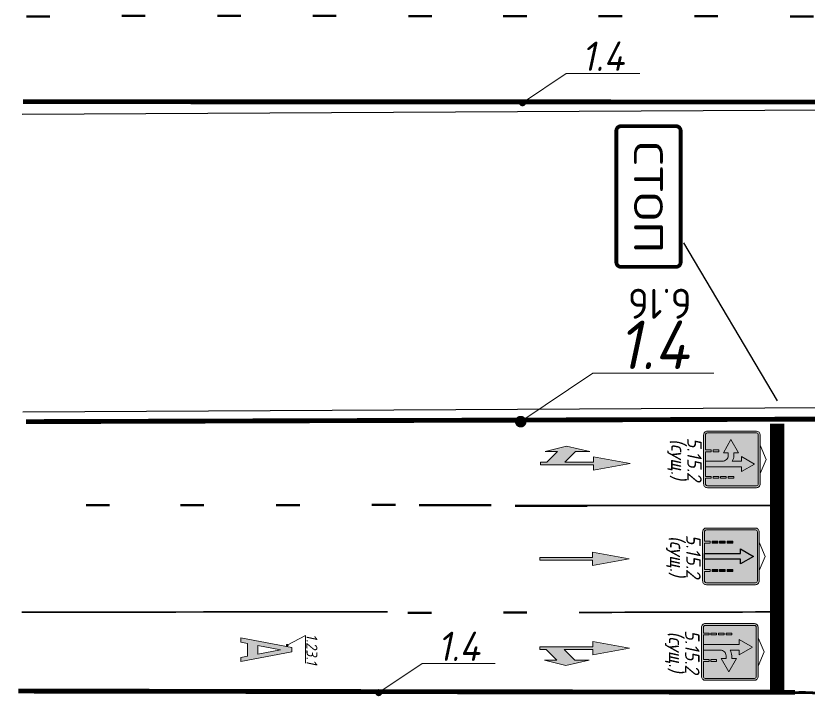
# Model space of a CAD drawing. Header units: millimetres. Extents: x 333 to 4944, y 2074 to 4864.
# Drawn here: x 1281 to 1945, y 2858 to 3430 of the extents above; entities that cross this region are included whole.
import ezdxf
from ezdxf.enums import TextEntityAlignment as Align

# ---------------------------------------------------------------- set-up
doc = ezdxf.new("R2010")
doc.units = ezdxf.units.MM
doc.layers.get('0').update_dxf_attribs({"color": 152})
doc.layers.add('знаки', color=7, linetype='Continuous')
doc.layers.add('знаки_сущ', color=251, linetype='Continuous', lineweight=15)
doc.layers.add('разметка', color=251, linetype='Continuous', lineweight=15)
doc.styles.add('ROMAND', font='ROMAND.SHX', dxfattribs={"height": 2})
doc.styles.add('SASH', font='simplex8.shx', dxfattribs={"width": 0.9, "oblique": 12})

# ---------------------------------------------------------------- blocks, each defined once
blk = doc.blocks.new('*U5')
at = {"color": 0, "linetype": 'ByBlock', "const_width": 0.12}
blk.add_lwpolyline([(0.03658682090092859, 0.04755422732379714, 1), (-0.03658682090092859, -0.04755422732379714, 1)], format="xyb", close=True, dxfattribs=at)
at = {"layer": 'разметка', "color": 0}
blk.add_lwpolyline([(0, 6.938893903907228e-18), (1.486968744642808, 0.9993909465874815), (3.983886840112254, 0.9993909465874815)], dxfattribs=at)
at = {"layer": 'разметка', "color": 0, "style": 'SASH', "oblique": 12, "width": 0.9}
blk.add_attdef('RAZMETKA', text='', height=1, dxfattribs=at).set_placement((2.735427792377531, 0.7843909465874812), align=Align.BOTTOM_CENTER)
blk = doc.blocks.new('*U12')
at = {"color": 0, "linetype": 'ByBlock', "const_width": 0.12}
blk.add_lwpolyline([(0.03658682090092859, 0.04755422732379714, 1), (-0.03658682090092859, -0.04755422732379714, 1)], format="xyb", close=True, dxfattribs=at)
at = {"layer": 'разметка', "color": 0}
blk.add_lwpolyline([(0, 6.938893903907228e-18), (-0.8683192585554023, 1.655680982734281), (1.628598836914043, 1.655680982734281)], dxfattribs=at)
at = {"layer": 'разметка', "color": 0, "style": 'SASH', "oblique": 12, "width": 0.9}
blk.add_attdef('RAZMETKA', text='', height=1, dxfattribs=at).set_placement((0.3801397891793206, 1.440680982734281), align=Align.BOTTOM_CENTER)
blk = doc.blocks.new('1-23-1')
at = {"layer": 'разметка'}
h = blk.add_hatch(color=0, dxfattribs=at)
h.paths.add_polyline_path([(-0.4499999999999886, 0), (-0.6999999999999886, 0), (-0.125, 3), (0.125, 3), (0.6999999999999886, 0), (0.4499999999999886, 0), (0.3733333333333348, 0.3999999999999773), (-0.3733333333333348, 0.3999999999999773)])
h.paths.add_polyline_path([(0.2583333333333258, 1), (0, 2.347826086956502), (-0.2583333333333258, 1)], flags=16)
at = {"layer": 'разметка', "color": 0, "lineweight": 0, "flags": 128}
for points in [[(-0.4499999999999886, 0), (-0.6999999999999886, 0), (-0.125, 3), (0.125, 3), (0.6999999999999886, 0), (0.4499999999999886, 0), (0.3733333333333348, 0.3999999999999773), (-0.3733333333333348, 0.3999999999999773)], [(0.2583333333333258, 1), (0, 2.347826086956502), (-0.2583333333333258, 1)]]:
    blk.add_lwpolyline(points, close=True, dxfattribs=at)
blk = doc.blocks.new('str1')
at = {"layer": 'знаки', "true_color": 0xffffff}
blk.add_hatch(color=7, dxfattribs=at).paths.add_polyline_path([(-0.1800000000000637, 0), (-0.1800000000000637, 2.279999999999973), (-0.4800000000000182, 2.279999999999973), (0, 3.120000000000005), (0.4800000000000182, 2.279999999999973), (0.1800000000000637, 2.279999999999973), (0.1800000000000637, 0)])
at = {"layer": 'знаки', "color": 7, "true_color": 0xffffff}
blk.add_lwpolyline([(-0.1800000000000637, 0), (-0.1800000000000637, 2.279999999999973), (-0.4800000000000182, 2.279999999999973), (0, 3.120000000000005), (0.4800000000000182, 2.279999999999973), (0.1800000000000637, 2.279999999999973), (0.1800000000000637, 0)], close=True, dxfattribs=at)
blk = doc.blocks.new('5152-1')
at = {"layer": 'знаки_сущ', "true_color": 0xffffff}
h = blk.add_hatch(color=7, dxfattribs=at)
edge = h.paths.add_edge_path()
edge.add_arc((-1.365000000000023, -0.543000000000049), 0.2100000000000222, 89.99999999999608, 179.9999999999961, ccw=False)
edge.add_line((-1.365000000000009, -0.3330000000000268), (1.365000000000009, -0.3330000000000268))
edge.add_arc((1.364999999999918, -0.5429999999999273), 0.2099999999999005, -2.927436071331613e-11, 89.9999999999751, ccw=False)
edge.add_line((1.574999999999818, -0.5430000000000348), (1.574999999999818, -3.273000000000025))
edge.add_arc((1.364999999999918, -3.273000000000132), 0.2099999999999005, -89.9999999999751, 2.927436071331613e-11, ccw=False)
edge.add_line((1.365000000000009, -3.483000000000033), (-1.365000000000009, -3.483000000000033))
edge.add_arc((-1.365000000000031, -3.273000000000018), 0.2100000000000142, 180.0000000000017, 270.000000000006, ccw=False)
edge.add_line((-1.575000000000045, -3.273000000000025), (-1.575000000000045, -0.5430000000000348))
edge = h.paths.add_edge_path(flags=16)
edge.add_line((-0.7350000000001273, -3.378000000000043), (-0.7350000000001273, -3.063000000000017))
edge.add_line((-0.7350000000001273, -3.063000000000017), (-0.8400000000000318, -3.063000000000017))
edge.add_line((-0.8400000000000318, -3.063000000000017), (-0.8400000000000318, -3.378000000000043))
edge.add_line((-0.8400000000000318, -3.378000000000043), (-1.365000000000009, -3.378000000000043))
edge.add_arc((-1.365000000000062, -3.272999999999964), 0.105000000000079, 180.0000000000332, 270.0000000000288, ccw=False)
edge.add_line((-1.470000000000141, -3.273000000000025), (-1.470000000000141, -0.5430000000000348))
edge.add_arc((-1.365000000000066, -0.5430000000000916), 0.105000000000075, 89.99999999996902, 179.999999999969, ccw=False)
edge.add_line((-1.365000000000009, -0.4380000000000166), (1.365000000000009, -0.4380000000000166))
edge.add_arc((1.364999999999948, -0.5429999999999819), 0.1049999999999653, -2.887645678129047e-11, 89.9999999999668, ccw=False)
edge.add_line((1.469999999999914, -0.5430000000000348), (1.469999999999914, -3.273000000000025))
edge.add_arc((1.364999999999948, -3.273000000000077), 0.1049999999999653, -89.99999999996692, 2.887645678129047e-11, ccw=False)
edge.add_line((1.365000000000009, -3.378000000000043), (0.8400000000000318, -3.378000000000043))
edge.add_line((0.8400000000000318, -3.378000000000043), (0.8400000000000318, -3.063000000000017))
edge.add_line((0.8400000000000318, -3.063000000000017), (0.7350000000000136, -3.063000000000017))
edge.add_line((0.7350000000000136, -3.063000000000017), (0.7350000000000136, -3.378000000000043))
edge.add_line((0.7350000000000136, -3.378000000000043), (-0.7350000000001273, -3.378000000000043))
at = {"layer": 'знаки_сущ'}
h = blk.add_hatch(color=256, dxfattribs=at)
edge = h.paths.add_edge_path()
edge.add_line((-0.7350000000001273, -3.378000000000043), (-0.7350000000001273, -3.063000000000017))
edge.add_line((-0.7350000000001273, -3.063000000000017), (-0.8400000000000318, -3.063000000000017))
edge.add_line((-0.8400000000000318, -3.063000000000017), (-0.8400000000000318, -3.378000000000043))
edge.add_line((-0.8400000000000318, -3.378000000000043), (-1.365000000000009, -3.378000000000043))
edge.add_arc((-1.365000000000062, -3.272999999999964), 0.105000000000079, 180.0000000000332, 270.0000000000288, ccw=False)
edge.add_line((-1.470000000000141, -3.273000000000025), (-1.470000000000141, -0.5430000000000348))
edge.add_arc((-1.365000000000066, -0.5430000000000916), 0.105000000000075, 89.99999999996902, 179.999999999969, ccw=False)
edge.add_line((-1.365000000000009, -0.4380000000000166), (1.365000000000009, -0.4380000000000166))
edge.add_arc((1.364999999999948, -0.5429999999999819), 0.1049999999999653, -2.887645678129047e-11, 89.9999999999668, ccw=False)
edge.add_line((1.469999999999914, -0.5430000000000348), (1.469999999999914, -3.273000000000025))
edge.add_arc((1.364999999999948, -3.273000000000077), 0.1049999999999653, -89.99999999996692, 2.887645678129047e-11, ccw=False)
edge.add_line((1.365000000000009, -3.378000000000043), (0.8400000000000318, -3.378000000000043))
edge.add_line((0.8400000000000318, -3.378000000000043), (0.8400000000000318, -3.063000000000017))
edge.add_line((0.8400000000000318, -3.063000000000017), (0.7350000000000136, -3.063000000000017))
edge.add_line((0.7350000000000136, -3.063000000000017), (0.7350000000000136, -3.378000000000043))
edge.add_line((0.7350000000000136, -3.378000000000043), (-0.7350000000001273, -3.378000000000043))
h.paths.add_polyline_path([(-0.1575000000000556, -3.378000000000043), (-0.1575000000000556, -1.383000000000066), (-0.4200000000000156, -1.383000000000066), (0, -0.6480000000000383), (0.4200000000000156, -1.383000000000066), (0.1575000000000556, -1.383000000000066), (0.1575000000000556, -3.378000000000043)], flags=17)
h.paths.add_polyline_path([(-0.8400000000000318, -1.803000000000083), (-0.7350000000001273, -1.803000000000083), (-0.7350000000001273, -2.11800000000008), (-0.8400000000000318, -2.11800000000008)], flags=16)
h.paths.add_polyline_path([(-0.8400000000000318, -2.222999999999985), (-0.7350000000001273, -2.222999999999985), (-0.7350000000001273, -2.538000000000011), (-0.8400000000000318, -2.538000000000011)], flags=16)
h.paths.add_polyline_path([(-0.8400000000000318, -2.643000000000001), (-0.7350000000001273, -2.643000000000001), (-0.7350000000001273, -2.958000000000027), (-0.8400000000000318, -2.958000000000027)], flags=16)
h.paths.add_polyline_path([(0.8400000000000318, -1.803000000000083), (0.7350000000000136, -1.803000000000083), (0.7350000000000136, -2.11800000000008), (0.8400000000000318, -2.11800000000008)], flags=16)
h.paths.add_polyline_path([(0.8400000000000318, -2.222999999999985), (0.7350000000000136, -2.222999999999985), (0.7350000000000136, -2.538000000000011), (0.8400000000000318, -2.538000000000011)], flags=16)
h.paths.add_polyline_path([(0.8400000000000318, -2.643000000000001), (0.7350000000000136, -2.643000000000001), (0.7350000000000136, -2.958000000000027), (0.8400000000000318, -2.958000000000027)], flags=16)
at = {"layer": 'знаки_сущ', "true_color": 0xffffff}
for points in [[(-0.8400000000000318, -1.803000000000083), (-0.7350000000001273, -1.803000000000083), (-0.7350000000001273, -2.11800000000008), (-0.8400000000000318, -2.11800000000008)], [(0.8400000000000318, -1.803000000000083), (0.7350000000000136, -1.803000000000083), (0.7350000000000136, -2.11800000000008), (0.8400000000000318, -2.11800000000008)], [(-0.8400000000000318, -2.222999999999985), (-0.7350000000001273, -2.222999999999985), (-0.7350000000001273, -2.538000000000011), (-0.8400000000000318, -2.538000000000011)], [(0.8400000000000318, -2.222999999999985), (0.7350000000000136, -2.222999999999985), (0.7350000000000136, -2.538000000000011), (0.8400000000000318, -2.538000000000011)], [(-0.8400000000000318, -2.643000000000001), (-0.7350000000001273, -2.643000000000001), (-0.7350000000001273, -2.958000000000027), (-0.8400000000000318, -2.958000000000027)], [(0.8400000000000318, -2.643000000000001), (0.7350000000000136, -2.643000000000001), (0.7350000000000136, -2.958000000000027), (0.8400000000000318, -2.958000000000027)]]:
    blk.add_hatch(color=7, dxfattribs=at).paths.add_polyline_path(points)
at = {"layer": 'знаки_сущ', "lineweight": 13}
blk.add_lwpolyline([(-0.7875000000000227, -0.3330000000000268), (0, 0), (0.7875000000000227, -0.3330000000000268)], dxfattribs=at)
at = {"layer": 'знаки_сущ'}
blk.add_lwpolyline([(-1.575000000000045, -0.5430000000000348, -0.4142135623730951), (-1.365000000000009, -0.3330000000000268), (1.365000000000009, -0.3330000000000268, -0.4142135623731172), (1.574999999999818, -0.5430000000000348), (1.574999999999818, -3.273000000000025, -0.4142135623731172), (1.365000000000009, -3.483000000000033), (-1.365000000000009, -3.483000000000033, -0.4142135623731172), (-1.575000000000045, -3.273000000000025), (-1.575000000000045, -0.5430000000000348)], format="xyb", dxfattribs=at)
at = {"layer": 'знаки_сущ', "color": 7, "true_color": 0xffffff}
blk.add_lwpolyline([(-0.7350000000001273, -3.378000000000043), (-0.7350000000001273, -3.063000000000017), (-0.8400000000000318, -3.063000000000017), (-0.8400000000000318, -3.378000000000043), (-1.365000000000009, -3.378000000000043, -0.4142135623730728), (-1.470000000000141, -3.273000000000025), (-1.470000000000141, -0.5430000000000348, -0.4142135623730951), (-1.365000000000009, -0.4380000000000166), (1.365000000000009, -0.4380000000000166, -0.4142135623730728), (1.469999999999914, -0.5430000000000348), (1.469999999999914, -3.273000000000025, -0.4142135623730728), (1.365000000000009, -3.378000000000043), (0.8400000000000318, -3.378000000000043), (0.8400000000000318, -3.063000000000017), (0.7350000000000136, -3.063000000000017), (0.7350000000000136, -3.378000000000043)], format="xyb", close=True, dxfattribs=at)
for points in [[(-0.8400000000000318, -1.803000000000083), (-0.7350000000001273, -1.803000000000083), (-0.7350000000001273, -2.11800000000008), (-0.8400000000000318, -2.11800000000008)], [(0.8400000000000318, -1.803000000000083), (0.7350000000000136, -1.803000000000083), (0.7350000000000136, -2.11800000000008), (0.8400000000000318, -2.11800000000008)], [(-0.8400000000000318, -2.222999999999985), (-0.7350000000001273, -2.222999999999985), (-0.7350000000001273, -2.538000000000011), (-0.8400000000000318, -2.538000000000011)], [(0.8400000000000318, -2.222999999999985), (0.7350000000000136, -2.222999999999985), (0.7350000000000136, -2.538000000000011), (0.8400000000000318, -2.538000000000011)], [(-0.8400000000000318, -2.643000000000001), (-0.7350000000001273, -2.643000000000001), (-0.7350000000001273, -2.958000000000027), (-0.8400000000000318, -2.958000000000027)], [(0.8400000000000318, -2.643000000000001), (0.7350000000000136, -2.643000000000001), (0.7350000000000136, -2.958000000000027), (0.8400000000000318, -2.958000000000027)]]:
    blk.add_lwpolyline(points, close=True, dxfattribs=at)
at = {"layer": 'знаки_сущ', "xscale": 0.8749999999999993, "yscale": 0.8749999999999993, "zscale": 0.8749999999999993}
blk.add_blockref('str1', (0, -3.378000000000043), dxfattribs=at)
at = {"layer": 'знаки_сущ', "color": 0, "lineweight": 30, "style": 'SASH', "oblique": 12, "width": 0.9}
for s, p in [('5.15.2', (0, -3.591000000000037)), ('(сущ.)', (-1.775737858763662e-16, -4.491000000000037))]:
    blk.add_text(s, height=0.8, dxfattribs=at).set_placement(p, align=Align.TOP_CENTER)
blk = doc.blocks.new('5152-2')
at = {"layer": 'знаки_сущ', "true_color": 0xffffff}
h = blk.add_hatch(color=7, dxfattribs=at)
edge = h.paths.add_edge_path()
edge.add_arc((-1.365000000000038, -0.5430000000000348), 0.210000000000008, 89.99999999999233, 179.9999999999922, ccw=False)
edge.add_line((-1.365000000000009, -0.3330000000000268), (1.364999999999895, -0.3330000000000268))
edge.add_arc((1.364999999999932, -0.5430000000000268), 0.21, 5.6274984672199935e-12, 90.00000000000989, ccw=False)
edge.add_line((1.574999999999932, -0.5430000000000064), (1.574999999999932, -3.273000000000025))
edge.add_arc((1.364999999999932, -3.273000000000004), 0.21, 269.9999999999901, 359.99999999999443, ccw=False)
edge.add_line((1.364999999999895, -3.483000000000004), (-1.365000000000009, -3.483000000000004))
edge.add_arc((-1.365000000000046, -3.273000000000004), 0.21, 180.0000000000056, 270.00000000000995, ccw=False)
edge.add_line((-1.575000000000045, -3.273000000000025), (-1.575000000000045, -0.5430000000000064))
edge = h.paths.add_edge_path(flags=16)
edge.add_line((0.4200000000000728, -3.378000000000043), (-0.9449999999999363, -3.378000000000043))
edge.add_line((-0.9449999999999363, -3.378000000000043), (-0.9449999999999363, -3.062999999999988))
edge.add_line((-0.9449999999999363, -3.062999999999988), (-1.050000000000068, -3.062999999999988))
edge.add_line((-1.050000000000068, -3.062999999999988), (-1.050000000000068, -3.378000000000043))
edge.add_line((-1.050000000000068, -3.378000000000043), (-1.365000000000009, -3.378000000000043))
edge.add_arc((-1.365000000000062, -3.272999999999964), 0.105000000000079, 180.0000000000332, 270.0000000000288, ccw=False)
edge.add_line((-1.470000000000141, -3.273000000000025), (-1.470000000000141, -0.5430000000000064))
edge.add_arc((-1.365000000000066, -0.5430000000000632), 0.105000000000075, 89.99999999996902, 179.999999999969, ccw=False)
edge.add_line((-1.365000000000009, -0.4379999999999882), (1.364999999999895, -0.4379999999999882))
edge.add_arc((1.364999999999948, -0.5430000000000672), 0.105000000000079, 3.319655661471188e-11, 90.00000000002888, ccw=False)
edge.add_line((1.470000000000027, -0.5430000000000064), (1.470000000000027, -3.273000000000025))
edge.add_arc((1.364999999999948, -3.272999999999964), 0.105000000000079, 269.9999999999711, 359.9999999999668, ccw=False)
edge.add_line((1.364999999999895, -3.378000000000043), (0.5249999999999773, -3.378000000000043))
edge.add_line((0.5249999999999773, -3.378000000000043), (0.5249999999999773, -3.062999999999988))
edge.add_line((0.5249999999999773, -3.062999999999988), (0.4200000000000728, -3.062999999999988))
edge.add_line((0.4200000000000728, -3.062999999999988), (0.4200000000000728, -3.378000000000043))
h.paths.add_polyline_path([(0.5249999999999773, -2.642999999999972), (0.4200000000000728, -2.642999999999972), (0.4200000000000728, -2.958000000000027), (0.5249999999999773, -2.958000000000027)], flags=0)
h.paths.add_polyline_path([(-1.050000000000068, -1.803000000000054), (-0.9449999999999363, -1.803000000000054), (-0.9449999999999363, -2.118000000000052), (-1.050000000000068, -2.118000000000052)], flags=0)
h.paths.add_polyline_path([(-1.050000000000068, -2.222999999999956), (-0.9449999999999363, -2.222999999999956), (-0.9449999999999363, -2.538000000000011), (-1.050000000000068, -2.538000000000011)], flags=0)
h.paths.add_polyline_path([(-1.050000000000068, -2.642999999999972), (-0.9449999999999363, -2.642999999999972), (-0.9449999999999363, -2.958000000000027), (-1.050000000000068, -2.958000000000027)], flags=0)
edge = h.paths.add_edge_path(flags=0)
edge.add_line((0.2100000000000364, -1.803000000000054), (0.36749999999995, -1.803000000000054))
edge.add_line((0.36749999999995, -1.803000000000054), (0.36749999999995, -1.540500000000122))
edge.add_line((0.36749999999995, -1.540500000000122), (1.102499999999964, -1.960500000000025))
edge.add_line((1.102499999999964, -1.960500000000025), (0.36749999999995, -2.38050000000004))
edge.add_line((0.36749999999995, -2.38050000000004), (0.36749999999995, -2.118000000000052))
edge.add_line((0.36749999999995, -2.118000000000052), (0.2100000000000364, -2.118000000000052))
edge.add_arc((0.2100000000000244, -2.433000000000094), 0.3150000000000426, 89.99999999999783, 180.0000000000022)
edge.add_line((-0.1050000000000182, -2.433000000000106), (-0.1050000000000182, -3.378000000000043))
edge.add_line((-0.1050000000000182, -3.378000000000043), (-0.4200000000000728, -3.378000000000043))
edge.add_line((-0.4200000000000728, -3.378000000000043), (-0.4200000000000728, -1.383000000000038))
edge.add_line((-0.4200000000000728, -1.383000000000038), (-0.6825000000000045, -1.383000000000038))
edge.add_line((-0.6825000000000045, -1.383000000000038), (-0.2624999999999318, -0.6480000000000246))
edge.add_line((-0.2624999999999318, -0.6480000000000246), (0.1575000000000273, -1.383000000000038))
edge.add_line((0.1575000000000273, -1.383000000000038), (-0.1050000000000182, -1.383000000000038))
edge.add_line((-0.1050000000000182, -1.383000000000038), (-0.1050000000000182, -1.803000000000054))
edge.add_line((-0.1050000000000182, -1.803000000000054), (-0.1050000000000182, -1.887403995615898))
edge.add_arc((0.2100000000000832, -2.433000000000172), 0.6300000000001176, 90.00000000000432, 120.0000000000044, ccw=False)
edge.add_line((0.2100000000000364, -1.803000000000054), (0.36749999999995, -1.803000000000054))
edge.add_line((0.36749999999995, -1.803000000000054), (0.2100000000000364, -1.803000000000054))
at = {"layer": 'знаки_сущ'}
h = blk.add_hatch(color=256, dxfattribs=at)
edge = h.paths.add_edge_path(flags=16)
edge.add_line((0.2100000000000364, -1.803000000000054), (0.36749999999995, -1.803000000000054))
edge.add_line((0.36749999999995, -1.803000000000054), (0.36749999999995, -1.540500000000122))
edge.add_line((0.36749999999995, -1.540500000000122), (1.102499999999964, -1.960500000000025))
edge.add_line((1.102499999999964, -1.960500000000025), (0.36749999999995, -2.38050000000004))
edge.add_line((0.36749999999995, -2.38050000000004), (0.36749999999995, -2.118000000000052))
edge.add_line((0.36749999999995, -2.118000000000052), (0.2100000000000364, -2.118000000000052))
edge.add_arc((0.2100000000000244, -2.433000000000094), 0.3150000000000426, 89.99999999999783, 180.0000000000022)
edge.add_line((-0.1050000000000182, -2.433000000000106), (-0.1050000000000182, -3.378000000000043))
edge.add_line((-0.1050000000000182, -3.378000000000043), (-0.4200000000000728, -3.378000000000043))
edge.add_line((-0.4200000000000728, -3.378000000000043), (-0.4200000000000728, -1.383000000000038))
edge.add_line((-0.4200000000000728, -1.383000000000038), (-0.6825000000000045, -1.383000000000038))
edge.add_line((-0.6825000000000045, -1.383000000000038), (-0.2624999999999318, -0.6480000000000246))
edge.add_line((-0.2624999999999318, -0.6480000000000246), (0.1575000000000273, -1.383000000000038))
edge.add_line((0.1575000000000273, -1.383000000000038), (-0.1050000000000182, -1.383000000000038))
edge.add_line((-0.1050000000000182, -1.383000000000038), (-0.1050000000000182, -1.803000000000054))
edge.add_line((-0.1050000000000182, -1.803000000000054), (-0.1050000000000182, -1.887403995615898))
edge.add_arc((0.2100000000000832, -2.433000000000172), 0.6300000000001176, 90.00000000000432, 120.0000000000044, ccw=False)
edge.add_line((0.2100000000000364, -1.803000000000054), (0.36749999999995, -1.803000000000054))
edge.add_line((0.36749999999995, -1.803000000000054), (0.2100000000000364, -1.803000000000054))
edge = h.paths.add_edge_path()
edge.add_line((0.4200000000000728, -3.378000000000043), (-0.9449999999999363, -3.378000000000043))
edge.add_line((-0.9449999999999363, -3.378000000000043), (-0.9449999999999363, -3.062999999999988))
edge.add_line((-0.9449999999999363, -3.062999999999988), (-1.050000000000068, -3.062999999999988))
edge.add_line((-1.050000000000068, -3.062999999999988), (-1.050000000000068, -3.378000000000043))
edge.add_line((-1.050000000000068, -3.378000000000043), (-1.365000000000009, -3.378000000000043))
edge.add_arc((-1.365000000000062, -3.272999999999964), 0.105000000000079, 180.0000000000332, 270.0000000000288, ccw=False)
edge.add_line((-1.470000000000141, -3.273000000000025), (-1.470000000000141, -0.5430000000000064))
edge.add_arc((-1.365000000000066, -0.5430000000000632), 0.105000000000075, 89.99999999996902, 179.999999999969, ccw=False)
edge.add_line((-1.365000000000009, -0.4379999999999882), (1.364999999999895, -0.4379999999999882))
edge.add_arc((1.364999999999948, -0.5430000000000672), 0.105000000000079, 3.319655661471188e-11, 90.00000000002888, ccw=False)
edge.add_line((1.470000000000027, -0.5430000000000064), (1.470000000000027, -3.273000000000025))
edge.add_arc((1.364999999999948, -3.272999999999964), 0.105000000000079, 269.9999999999711, 359.9999999999668, ccw=False)
edge.add_line((1.364999999999895, -3.378000000000043), (0.5249999999999773, -3.378000000000043))
edge.add_line((0.5249999999999773, -3.378000000000043), (0.5249999999999773, -3.062999999999988))
edge.add_line((0.5249999999999773, -3.062999999999988), (0.4200000000000728, -3.062999999999988))
edge.add_line((0.4200000000000728, -3.062999999999988), (0.4200000000000728, -3.378000000000043))
h.paths.add_polyline_path([(0.5249999999999773, -2.642999999999972), (0.4200000000000728, -2.642999999999972), (0.4200000000000728, -2.958000000000027), (0.5249999999999773, -2.958000000000027)], flags=16)
h.paths.add_polyline_path([(-1.050000000000068, -1.803000000000054), (-0.9449999999999363, -1.803000000000054), (-0.9449999999999363, -2.118000000000052), (-1.050000000000068, -2.118000000000052)], flags=16)
h.paths.add_polyline_path([(-1.050000000000068, -2.222999999999956), (-0.9449999999999363, -2.222999999999956), (-0.9449999999999363, -2.538000000000011), (-1.050000000000068, -2.538000000000011)], flags=16)
h.paths.add_polyline_path([(-1.050000000000068, -2.642999999999972), (-0.9449999999999363, -2.642999999999972), (-0.9449999999999363, -2.958000000000027), (-1.050000000000068, -2.958000000000027)], flags=16)
at = {"layer": 'знаки_сущ', "lineweight": 13}
blk.add_lwpolyline([(-0.7875000000000227, -0.3330000000000268), (0, 0), (0.7875000000000227, -0.3330000000000268)], dxfattribs=at)
at = {"layer": 'знаки_сущ'}
blk.add_lwpolyline([(-1.575000000000045, -0.5430000000000064, -0.4142135623730951), (-1.365000000000009, -0.3330000000000268), (1.364999999999895, -0.3330000000000268, -0.4142135623731172), (1.574999999999932, -0.5430000000000064), (1.574999999999932, -3.273000000000025, -0.4142135623731172), (1.364999999999895, -3.483000000000004), (-1.365000000000009, -3.483000000000004, -0.4142135623731172), (-1.575000000000045, -3.273000000000025), (-1.575000000000045, -0.5430000000000064)], format="xyb", dxfattribs=at)
at = {"layer": 'знаки_сущ', "color": 7, "true_color": 0xffffff}
for points in [[(0.4200000000000728, -3.378000000000043), (-0.9449999999999363, -3.378000000000043), (-0.9449999999999363, -3.062999999999988), (-1.050000000000068, -3.062999999999988), (-1.050000000000068, -3.378000000000043), (-1.365000000000009, -3.378000000000043, -0.4142135623730728), (-1.470000000000141, -3.273000000000025), (-1.470000000000141, -0.5430000000000064, -0.4142135623730951), (-1.365000000000009, -0.4379999999999882), (1.364999999999895, -0.4379999999999882, -0.4142135623730728), (1.470000000000027, -0.5430000000000064), (1.470000000000027, -3.273000000000025, -0.4142135623730728), (1.364999999999895, -3.378000000000043), (0.5249999999999773, -3.378000000000043), (0.5249999999999773, -3.062999999999988), (0.4200000000000728, -3.062999999999988)], [(0.2100000000000364, -1.803000000000054), (0.36749999999995, -1.803000000000054), (0.36749999999995, -1.540500000000122), (1.102499999999964, -1.960500000000025), (0.36749999999995, -2.38050000000004), (0.36749999999995, -2.118000000000052), (0.2100000000000364, -2.118000000000052, 0.4142135623731172), (-0.1050000000000182, -2.433000000000106), (-0.1050000000000182, -3.378000000000043), (-0.4200000000000728, -3.378000000000043), (-0.4200000000000728, -1.383000000000038), (-0.6825000000000045, -1.383000000000038), (-0.2624999999999318, -0.6480000000000246), (0.1575000000000273, -1.383000000000038), (-0.1050000000000182, -1.383000000000038), (-0.1050000000000182, -1.803000000000054), (-0.1050000000000182, -1.887403995615898, -0.1316524975873968), (0.2100000000000364, -1.803000000000054), (0.36749999999995, -1.803000000000054)]]:
    blk.add_lwpolyline(points, format="xyb", close=True, dxfattribs=at)
for points in [[(-1.050000000000068, -1.803000000000054), (-0.9449999999999363, -1.803000000000054), (-0.9449999999999363, -2.118000000000052), (-1.050000000000068, -2.118000000000052)], [(-1.050000000000068, -2.222999999999956), (-0.9449999999999363, -2.222999999999956), (-0.9449999999999363, -2.538000000000011), (-1.050000000000068, -2.538000000000011)], [(-1.050000000000068, -2.642999999999972), (-0.9449999999999363, -2.642999999999972), (-0.9449999999999363, -2.958000000000027), (-1.050000000000068, -2.958000000000027)], [(0.5249999999999773, -2.642999999999972), (0.4200000000000728, -2.642999999999972), (0.4200000000000728, -2.958000000000027), (0.5249999999999773, -2.958000000000027)]]:
    blk.add_lwpolyline(points, close=True, dxfattribs=at)
at = {"layer": 'знаки_сущ', "color": 0, "lineweight": 30, "style": 'SASH', "oblique": 12, "width": 0.9}
for s, p in [('5.15.2', (0, -3.591000000000008)), ('(сущ.)', (-5.702099264668438e-14, -4.491000000000009))]:
    blk.add_text(s, height=0.8, dxfattribs=at).set_placement(p, align=Align.TOP_CENTER)
blk = doc.blocks.new('5152-3')
at = {"layer": 'знаки_сущ', "true_color": 0xffffff}
h = blk.add_hatch(color=7, dxfattribs=at)
edge = h.paths.add_edge_path()
edge.add_arc((-1.364999999999981, -0.542999999999978), 0.2099999999999511, 90.00000000000767, 180.0000000000078, ccw=False)
edge.add_line((-1.365000000000009, -0.3330000000000268), (1.365000000000009, -0.3330000000000268))
edge.add_arc((1.364999999999989, -0.54299999999997), 0.2099999999999431, -9.890754881780595e-12, 89.99999999999437, ccw=False)
edge.add_line((1.574999999999932, -0.5430000000000064), (1.574999999999932, -3.273000000000025))
edge.add_arc((1.364999999999989, -3.273000000000061), 0.2099999999999431, -89.99999999999437, 9.890754881780595e-12, ccw=False)
edge.add_line((1.365000000000009, -3.483000000000004), (-1.365000000000009, -3.483000000000004))
edge.add_arc((-1.364999999999989, -3.273000000000061), 0.2099999999999431, 179.9999999999901, 269.99999999999443, ccw=False)
edge.add_line((-1.574999999999932, -3.273000000000025), (-1.574999999999932, -0.5430000000000064))
edge = h.paths.add_edge_path(flags=16)
edge.add_line((0.9449999999999363, -3.378000000000043), (-0.4200000000000728, -3.378000000000043))
edge.add_line((-0.4200000000000728, -3.378000000000043), (-0.4200000000000728, -3.062999999999988))
edge.add_line((-0.4200000000000728, -3.062999999999988), (-0.5249999999999773, -3.062999999999988))
edge.add_line((-0.5249999999999773, -3.062999999999988), (-0.5249999999999773, -3.378000000000043))
edge.add_line((-0.5249999999999773, -3.378000000000043), (-1.365000000000009, -3.378000000000043))
edge.add_arc((-1.365000000000005, -3.273000000000021), 0.1050000000000222, 180.0000000000022, 269.99999999999784, ccw=False)
edge.add_line((-1.470000000000027, -3.273000000000025), (-1.470000000000027, -0.5430000000000064))
edge.add_arc((-1.365000000000009, -0.5430000000000064), 0.1050000000000182, 90, 180, ccw=False)
edge.add_line((-1.365000000000009, -0.4379999999999882), (1.365000000000009, -0.4379999999999882))
edge.add_arc((1.365000000000005, -0.5430000000000104), 0.1050000000000222, 2.2168933355715126e-12, 89.99999999999778, ccw=False)
edge.add_line((1.470000000000027, -0.5430000000000064), (1.470000000000027, -3.273000000000025))
edge.add_arc((1.365000000000005, -3.273000000000021), 0.1050000000000222, 270.00000000000216, 359.99999999999784, ccw=False)
edge.add_line((1.365000000000009, -3.378000000000043), (1.050000000000068, -3.378000000000043))
edge.add_line((1.050000000000068, -3.378000000000043), (1.050000000000068, -3.062999999999988))
edge.add_line((1.050000000000068, -3.062999999999988), (0.9449999999999363, -3.062999999999988))
edge.add_line((0.9449999999999363, -3.062999999999988), (0.9449999999999363, -3.378000000000043))
edge = h.paths.add_edge_path(flags=0)
edge.add_line((-0.2100000000000364, -1.803000000000054), (-0.36749999999995, -1.803000000000054))
edge.add_line((-0.36749999999995, -1.803000000000054), (-0.36749999999995, -1.540500000000122))
edge.add_line((-0.36749999999995, -1.540500000000122), (-1.102500000000077, -1.960500000000025))
edge.add_line((-1.102500000000077, -1.960500000000025), (-0.36749999999995, -2.38050000000004))
edge.add_line((-0.36749999999995, -2.38050000000004), (-0.36749999999995, -2.118000000000052))
edge.add_line((-0.36749999999995, -2.118000000000052), (-0.2100000000000364, -2.118000000000052))
edge.add_arc((-0.2100000000000244, -2.433000000000094), 0.3150000000000426, -2.2168933355715126e-12, 90.00000000000222, ccw=False)
edge.add_line((0.1050000000000182, -2.433000000000106), (0.1050000000000182, -3.378000000000043))
edge.add_line((0.1050000000000182, -3.378000000000043), (0.4199999999999591, -3.378000000000043))
edge.add_line((0.4199999999999591, -3.378000000000043), (0.4199999999999591, -1.383000000000038))
edge.add_line((0.4199999999999591, -1.383000000000038), (0.6825000000000045, -1.383000000000038))
edge.add_line((0.6825000000000045, -1.383000000000038), (0.2624999999999318, -0.6480000000000246))
edge.add_line((0.2624999999999318, -0.6480000000000246), (-0.157500000000141, -1.383000000000038))
edge.add_line((-0.157500000000141, -1.383000000000038), (0.1050000000000182, -1.383000000000038))
edge.add_line((0.1050000000000182, -1.383000000000038), (0.1050000000000182, -1.803000000000054))
edge.add_line((0.1050000000000182, -1.803000000000054), (0.1050000000000182, -1.887403995615898))
edge.add_arc((-0.2100000000000832, -2.433000000000172), 0.6300000000001176, 59.99999999999552, 89.99999999999574)
edge.add_line((-0.2100000000000364, -1.803000000000054), (-0.36749999999995, -1.803000000000054))
edge.add_line((-0.36749999999995, -1.803000000000054), (-0.2100000000000364, -1.803000000000054))
h.paths.add_polyline_path([(1.050000000000068, -1.803000000000054), (0.9449999999999363, -1.803000000000054), (0.9449999999999363, -2.118000000000052), (1.050000000000068, -2.118000000000052)], flags=0)
h.paths.add_polyline_path([(1.050000000000068, -2.222999999999956), (0.9449999999999363, -2.222999999999956), (0.9449999999999363, -2.538000000000011), (1.050000000000068, -2.538000000000011)], flags=0)
h.paths.add_polyline_path([(1.050000000000068, -2.642999999999972), (0.9449999999999363, -2.642999999999972), (0.9449999999999363, -2.958000000000027), (1.050000000000068, -2.958000000000027)], flags=0)
h.paths.add_polyline_path([(-0.5249999999999773, -2.642999999999972), (-0.4200000000000728, -2.642999999999972), (-0.4200000000000728, -2.958000000000027), (-0.5249999999999773, -2.958000000000027)], flags=0)
at = {"layer": 'знаки_сущ'}
h = blk.add_hatch(color=256, dxfattribs=at)
edge = h.paths.add_edge_path(flags=16)
edge.add_line((-0.2100000000000364, -1.803000000000054), (-0.36749999999995, -1.803000000000054))
edge.add_line((-0.36749999999995, -1.803000000000054), (-0.36749999999995, -1.540500000000122))
edge.add_line((-0.36749999999995, -1.540500000000122), (-1.102500000000077, -1.960500000000025))
edge.add_line((-1.102500000000077, -1.960500000000025), (-0.36749999999995, -2.38050000000004))
edge.add_line((-0.36749999999995, -2.38050000000004), (-0.36749999999995, -2.118000000000052))
edge.add_line((-0.36749999999995, -2.118000000000052), (-0.2100000000000364, -2.118000000000052))
edge.add_arc((-0.2100000000000244, -2.433000000000094), 0.3150000000000426, -2.2168933355715126e-12, 90.00000000000222, ccw=False)
edge.add_line((0.1050000000000182, -2.433000000000106), (0.1050000000000182, -3.378000000000043))
edge.add_line((0.1050000000000182, -3.378000000000043), (0.4199999999999591, -3.378000000000043))
edge.add_line((0.4199999999999591, -3.378000000000043), (0.4199999999999591, -1.383000000000038))
edge.add_line((0.4199999999999591, -1.383000000000038), (0.6825000000000045, -1.383000000000038))
edge.add_line((0.6825000000000045, -1.383000000000038), (0.2624999999999318, -0.6480000000000246))
edge.add_line((0.2624999999999318, -0.6480000000000246), (-0.157500000000141, -1.383000000000038))
edge.add_line((-0.157500000000141, -1.383000000000038), (0.1050000000000182, -1.383000000000038))
edge.add_line((0.1050000000000182, -1.383000000000038), (0.1050000000000182, -1.803000000000054))
edge.add_line((0.1050000000000182, -1.803000000000054), (0.1050000000000182, -1.887403995615898))
edge.add_arc((-0.2100000000000832, -2.433000000000172), 0.6300000000001176, 59.99999999999552, 89.99999999999574)
edge.add_line((-0.2100000000000364, -1.803000000000054), (-0.36749999999995, -1.803000000000054))
edge.add_line((-0.36749999999995, -1.803000000000054), (-0.2100000000000364, -1.803000000000054))
h.paths.add_polyline_path([(1.050000000000068, -1.803000000000054), (0.9449999999999363, -1.803000000000054), (0.9449999999999363, -2.118000000000052), (1.050000000000068, -2.118000000000052)], flags=16)
h.paths.add_polyline_path([(1.050000000000068, -2.222999999999956), (0.9449999999999363, -2.222999999999956), (0.9449999999999363, -2.538000000000011), (1.050000000000068, -2.538000000000011)], flags=16)
h.paths.add_polyline_path([(1.050000000000068, -2.642999999999972), (0.9449999999999363, -2.642999999999972), (0.9449999999999363, -2.958000000000027), (1.050000000000068, -2.958000000000027)], flags=16)
h.paths.add_polyline_path([(-0.5249999999999773, -2.642999999999972), (-0.4200000000000728, -2.642999999999972), (-0.4200000000000728, -2.958000000000027), (-0.5249999999999773, -2.958000000000027)], flags=16)
edge = h.paths.add_edge_path()
edge.add_line((0.9449999999999363, -3.378000000000043), (-0.4200000000000728, -3.378000000000043))
edge.add_line((-0.4200000000000728, -3.378000000000043), (-0.4200000000000728, -3.062999999999988))
edge.add_line((-0.4200000000000728, -3.062999999999988), (-0.5249999999999773, -3.062999999999988))
edge.add_line((-0.5249999999999773, -3.062999999999988), (-0.5249999999999773, -3.378000000000043))
edge.add_line((-0.5249999999999773, -3.378000000000043), (-1.365000000000009, -3.378000000000043))
edge.add_arc((-1.365000000000005, -3.273000000000021), 0.1050000000000222, 180.0000000000022, 269.99999999999784, ccw=False)
edge.add_line((-1.470000000000027, -3.273000000000025), (-1.470000000000027, -0.5430000000000064))
edge.add_arc((-1.365000000000009, -0.5430000000000064), 0.1050000000000182, 90, 180, ccw=False)
edge.add_line((-1.365000000000009, -0.4379999999999882), (1.365000000000009, -0.4379999999999882))
edge.add_arc((1.365000000000005, -0.5430000000000104), 0.1050000000000222, 2.2168933355715126e-12, 89.99999999999778, ccw=False)
edge.add_line((1.470000000000027, -0.5430000000000064), (1.470000000000027, -3.273000000000025))
edge.add_arc((1.365000000000005, -3.273000000000021), 0.1050000000000222, 270.00000000000216, 359.99999999999784, ccw=False)
edge.add_line((1.365000000000009, -3.378000000000043), (1.050000000000068, -3.378000000000043))
edge.add_line((1.050000000000068, -3.378000000000043), (1.050000000000068, -3.062999999999988))
edge.add_line((1.050000000000068, -3.062999999999988), (0.9449999999999363, -3.062999999999988))
edge.add_line((0.9449999999999363, -3.062999999999988), (0.9449999999999363, -3.378000000000043))
at = {"layer": 'знаки_сущ', "lineweight": 13}
blk.add_lwpolyline([(-0.7875000000000227, -0.3330000000000268), (0, 0), (0.7875000000000227, -0.3330000000000268)], dxfattribs=at)
at = {"layer": 'знаки_сущ'}
blk.add_lwpolyline([(-1.574999999999932, -0.5430000000000064, -0.4142135623730951), (-1.365000000000009, -0.3330000000000268), (1.365000000000009, -0.3330000000000268, -0.4142135623731172), (1.574999999999932, -0.5430000000000064), (1.574999999999932, -3.273000000000025, -0.4142135623731172), (1.365000000000009, -3.483000000000004), (-1.365000000000009, -3.483000000000004, -0.4142135623731172), (-1.574999999999932, -3.273000000000025), (-1.574999999999932, -0.5430000000000064)], format="xyb", dxfattribs=at)
at = {"layer": 'знаки_сущ', "color": 7, "true_color": 0xffffff}
for points in [[(0.9449999999999363, -3.378000000000043), (-0.4200000000000728, -3.378000000000043), (-0.4200000000000728, -3.062999999999988), (-0.5249999999999773, -3.062999999999988), (-0.5249999999999773, -3.378000000000043), (-1.365000000000009, -3.378000000000043, -0.4142135623730728), (-1.470000000000027, -3.273000000000025), (-1.470000000000027, -0.5430000000000064, -0.4142135623730951), (-1.365000000000009, -0.4379999999999882), (1.365000000000009, -0.4379999999999882, -0.4142135623730728), (1.470000000000027, -0.5430000000000064), (1.470000000000027, -3.273000000000025, -0.4142135623730728), (1.365000000000009, -3.378000000000043), (1.050000000000068, -3.378000000000043), (1.050000000000068, -3.062999999999988), (0.9449999999999363, -3.062999999999988)], [(-0.2100000000000364, -1.803000000000054), (-0.36749999999995, -1.803000000000054), (-0.36749999999995, -1.540500000000122), (-1.102500000000077, -1.960500000000025), (-0.36749999999995, -2.38050000000004), (-0.36749999999995, -2.118000000000052), (-0.2100000000000364, -2.118000000000052, -0.4142135623731172), (0.1050000000000182, -2.433000000000106), (0.1050000000000182, -3.378000000000043), (0.4199999999999591, -3.378000000000043), (0.4199999999999591, -1.383000000000038), (0.6825000000000045, -1.383000000000038), (0.2624999999999318, -0.6480000000000246), (-0.157500000000141, -1.383000000000038), (0.1050000000000182, -1.383000000000038), (0.1050000000000182, -1.803000000000054), (0.1050000000000182, -1.887403995615898, 0.1316524975873968), (-0.2100000000000364, -1.803000000000054), (-0.36749999999995, -1.803000000000054)]]:
    blk.add_lwpolyline(points, format="xyb", close=True, dxfattribs=at)
for points in [[(1.050000000000068, -1.803000000000054), (0.9449999999999363, -1.803000000000054), (0.9449999999999363, -2.118000000000052), (1.050000000000068, -2.118000000000052)], [(-0.5249999999999773, -2.642999999999972), (-0.4200000000000728, -2.642999999999972), (-0.4200000000000728, -2.958000000000027), (-0.5249999999999773, -2.958000000000027)], [(1.050000000000068, -2.222999999999956), (0.9449999999999363, -2.222999999999956), (0.9449999999999363, -2.538000000000011), (1.050000000000068, -2.538000000000011)], [(1.050000000000068, -2.642999999999972), (0.9449999999999363, -2.642999999999972), (0.9449999999999363, -2.958000000000027), (1.050000000000068, -2.958000000000027)]]:
    blk.add_lwpolyline(points, close=True, dxfattribs=at)
at = {"layer": 'знаки_сущ', "color": 0, "lineweight": 30, "style": 'SASH', "oblique": 12, "width": 0.9}
for s, p in [('5.15.2', (0, -3.591000000000008)), ('(сущ.)', (-1.775737858763662e-16, -4.491000000000009))]:
    blk.add_text(s, height=0.8, dxfattribs=at).set_placement(p, align=Align.TOP_CENTER)
blk = doc.blocks.new('r1.18-2')
at = {"true_color": 0xffffff}
blk.add_hatch(color=7, dxfattribs=at).paths.add_polyline_path([(0, -0.07500000000004547), (2.94999999999709, -0.07500000000004547), (2.94999999999709, -0.3749999999997726), (5, 2.273736754432321e-13), (2.94999999999709, 0.3750000000002274), (2.94999999999709, 0.07500000000027285), (0, 0.07500000000004547)])
at = {"color": 7, "true_color": 0xffffff}
blk.add_lwpolyline([(0, -0.07500000000004547), (2.94999999999709, -0.07500000000004547), (2.94999999999709, -0.3749999999997726), (5, 2.273736754432321e-13), (2.94999999999709, 0.3750000000002274), (2.94999999999709, 0.07500000000027285), (0, 0.07500000000004547), (0, -0.07500000000004547), (0, -0.07500000000004547)], close=True, dxfattribs=at)

msp = doc.modelspace()

# ---------------------------------------------------------------- hatches: boundary and pattern name
at = {"true_color": 0x636466}
msp.add_hatch(color=251, dxfattribs=at).paths.add_polyline_path([(1740.899628158972, 2899.03043882187), (1764.89962815895, 2899.03043882187), (1764.89962815895, 2894.530438821877), (1795.649628158993, 2900.155438821877), (1764.89962815895, 2905.780438821877), (1764.89962815895, 2901.280438821877), (1720.649628158993, 2901.28043882187), (1720.649628158993, 2899.03043882187), (1725.899628158972, 2899.03043882187), (1734.89962815895, 2890.03043882187), (1724.399628158993, 2890.03043882187), (1742.39962815895, 2885.530438821877), (1761.899628158993, 2890.03043882187), (1749.89962815895, 2890.03043882187)])
at = {"layer": 'знаки_сущ', "true_color": 0x636466}
msp.add_hatch(color=251, dxfattribs=at).paths.add_polyline_path([(1741.449295437931, 3056.069643885008), (1765.449295437917, 3056.069643885008), (1765.449295437917, 3060.569643884994), (1796.19929543796, 3054.944643884994), (1765.449295437917, 3049.319643884994), (1765.449295437917, 3053.819643884994), (1721.19929543796, 3053.819643884994), (1721.19929543796, 3056.069643885008), (1726.449295437931, 3056.069643885008), (1735.449295437917, 3065.069643884994), (1724.94929543796, 3065.069643884994), (1742.949295437917, 3069.569643885001), (1762.44929543796, 3065.069643884994), (1750.449295437917, 3065.069643884994)])

# ---------------------------------------------------------------- linework, layer by layer
at = {"color": 146, "true_color": 0x105689}
for p, q in [((1286.84455813752, 3347.897591853865), (2435.52368055365, 3354.012622728302)), ((1287.285056315346, 3098.179841546882), (2435.964178731476, 3104.294872421318))]:
    msp.add_line(p, q, dxfattribs=at)
at = {"color": 7, "lineweight": 25}
msp.add_line((1919.777961977077, 3107.561943560438), (1841.360166269689, 3239.882972104565), dxfattribs=at)
at = {"color": 7, "linetype": 'Continuous', "const_width": 3.146065593048835}
msp.add_lwpolyline([(1834.869527902301, 3337.691327396206), (1788.587144356388, 3337.691327396206, 0.4142135623730945), (1784.654542702156, 3333.758725741974), (1784.654542702156, 3223.720957695427, 0.4142135623730945), (1788.587144356388, 3219.788356041224), (1834.680392669317, 3219.788356041224, 0.4142135623730951), (1838.61299432355, 3223.720957695427), (1838.61299432355, 3333.758725741974, 0.4142135623730951), (1834.680392669317, 3337.691327396206)], format="xyb", dxfattribs=at)
at = {"layer": 'знаки_сущ', "color": 251, "true_color": 0x636466}
for points in [[(1741.449295437931, 3056.069643885008), (1765.449295437917, 3056.069643885008), (1765.449295437917, 3060.569643884994), (1796.19929543796, 3054.944643884994), (1765.449295437917, 3049.319643884994), (1765.449295437917, 3053.819643884994), (1721.19929543796, 3053.819643884994), (1721.19929543796, 3056.069643885008), (1726.449295437931, 3056.069643885008), (1735.449295437917, 3065.069643884994), (1724.94929543796, 3065.069643884994), (1742.949295437917, 3069.569643885001), (1762.44929543796, 3065.069643884994), (1750.449295437917, 3065.069643884994), (1741.449295437931, 3056.069643885008)], [(1740.899628158972, 2899.03043882187), (1764.89962815895, 2899.03043882187), (1764.89962815895, 2894.530438821877), (1795.649628158993, 2900.155438821877), (1764.89962815895, 2905.780438821877), (1764.89962815895, 2901.280438821877), (1720.649628158993, 2901.28043882187), (1720.649628158993, 2899.03043882187), (1725.899628158972, 2899.03043882187), (1734.89962815895, 2890.03043882187), (1724.399628158993, 2890.03043882187), (1742.39962815895, 2885.530438821877), (1761.899628158993, 2890.03043882187), (1749.89962815895, 2890.03043882187), (1740.899628158972, 2899.03043882187)]]:
    msp.add_lwpolyline(points, close=True, dxfattribs=at)
at = {"layer": 'разметка', "lineweight": 40}
for p, q in [((1290.430393958108, 3429.77033128668), (1310.029349068285, 3429.77033128668)), ((1370.22088590671, 3430.180199895482), (1389.819841016888, 3430.180199895482)), ((1450.395229826736, 3430.180199895482), (1469.994184936913, 3430.180199895482)), ((1530.307878504573, 3430.184222136142), (1549.90683361475, 3430.184222136142)), ((1610.546295451368, 3429.910949734362), (1630.145250561545, 3429.910949734362)), ((1689.937465131308, 3429.912618050092), (1709.536420241486, 3429.912618050092)), ((1769.8717263496, 3429.916960241715), (1789.470681459778, 3429.916960241715)), ((1850.094774945104, 3429.918297179662), (1869.693730055282, 3429.918297179662)), ((1930.311706783876, 3429.646361715828), (1949.910661894053, 3429.646361715828)), ((1340.260934973441, 3019.997902029836), (1359.859890083619, 3019.997902029836)), ((1419.509074491794, 3019.995308141681), (1439.108029601972, 3019.995308141681)), ((1499.696059709066, 3019.995308141681), (1519.295014819243, 3019.995308141681)), ((1579.883019439854, 3020.209572444663), (1599.481974550032, 3020.209572444663)), ((1679.896707009619, 3019.975356913852), (1619.548096955612, 3019.975356913852)), ((1760.191041307538, 3019.5561754467), (1699.842431253532, 3019.5561754467)), ((1610.071533183014, 2929.871018460366), (1629.670488293192, 2929.871018460366)), ((1690.074174644273, 2930.088859358028), (1709.67312975445, 2930.088859358028))]:
    msp.add_line(p, q, dxfattribs=at)
at = {"layer": 'разметка', "color": 40, "const_width": 4.063808897430544, "flags": 128}
for points in [[(1287.433300438545, 3358.245905619754), (2284.039728399785, 3357.815217778048)], [(1289.909642953433, 3090.044168210093), (2384.581245048386, 3093.540165699367)], [(1283.461527276344, 2864.234197482118), (1934.284313783093, 2863.209100781739)]]:
    msp.add_lwpolyline(points, dxfattribs=at)
at = {"layer": 'разметка', "flags": 128}
for points, const_width in [([(1919.549118240433, 2864.342239378991), (1919.549118240433, 3088.462404309258)], 11.95307546294735), ([(1753.097514984787, 3019.640038802935), (1913.860481026895, 3019.874552289247)], 1.370168800861433), ([(1286.250687582651, 2930.327998760186), (1593.009421474475, 2930.688870855377)], 1.370168800861433), ([(1753.413190605137, 2930.130604732539), (1914.62253381859, 2930.541400564488)], 1.370168800861433)]:
    msp.add_lwpolyline(points, dxfattribs=dict(at, const_width=const_width))
at = {"layer": 'разметка', "color": 40, "lineweight": 50}
msp.add_arc((1940.963270344018, 2752.744340119429), 110.3572781988438, 359.1252316401962, 94.79428581908338, dxfattribs=at)

# ---------------------------------------------------------------- block references
at = {"layer": 'знаки_сущ', "rotation": 270}
for name, p, xscale, yscale, zscale in [('5152-3', (1910.272602504414, 3058.404237774979), 15.05413519673403, 15.05413519673403, 15.05413519673403), ('5152-1', (1909.481330921964, 2977.130333063356), 15.07407617366489, 15.07407617366489, 15.07407617366489), ('5152-2', (1908.585876128007, 2897.016870588275), 15.08712182950271, 15.08712182950271, 15.08712182950271)]:
    msp.add_blockref(name, p, dxfattribs=dict(at, xscale=xscale, yscale=yscale, zscale=zscale))
at = {"layer": 'знаки_сущ', "color": 251, "true_color": 0x636466, "xscale": 15, "yscale": 15, "zscale": 15}
msp.add_blockref('r1.18-2', (1720.487000199093, 2975.10762176457), dxfattribs=at)
at = {"layer": 'разметка'}
for p, xscale, yscale, zscale in [((1706.080873476185, 3357.32028010081), 24.64078420010724, 24.64078420010724, 24.64078420010724), ((1704.574236525592, 3090.044168210093), 40.63808897430544, 40.63808897430544, 40.63808897430544), ((1585.511699501174, 2862.881202635618), 24.52850804084721, 24.52850804084721, 24.52850804084721)]:
    msp.add_blockref('*U5', p, dxfattribs=dict(at, xscale=xscale, yscale=yscale, zscale=zscale)).add_auto_attribs({'RAZMETKA': '1.4'})
at = {"layer": 'разметка', "color": 41, "true_color": 0xf4ee51, "xscale": 14.22689495035261, "yscale": 14.22689495035261, "zscale": 14.22689495035261, "rotation": 270}
msp.add_blockref('1-23-1', (1469.935554064934, 2898.866778359866), dxfattribs=at)
at = {"layer": 'разметка', "color": 41, "true_color": 0xf4ee51, "xscale": 9.232997396303778, "yscale": 9.232997396303778, "zscale": 9.232997396303778, "rotation": 270}
msp.add_blockref('*U12', (1508.898335954837, 2902.674132707435), dxfattribs=at).add_auto_attribs({'RAZMETKA': '1.23.1'})

# ---------------------------------------------------------------- texts
at = {"color": 7, "linetype": 'Continuous', "style": 'ROMAND'}
msp.add_text('СТОП', height=24.11232328327641, rotation=270, dxfattribs=at).set_placement((1799.479034918586, 3325.001081464035), (1799.479034918586, 3230.848200072193), align=Align.ALIGNED)
at = {"color": 7, "linetype": 'Continuous', "style": 'ROMAND', "width": 0.9}
msp.add_text('6.16', height=25.16852474439068, rotation=180, dxfattribs=at).set_placement((1847.365344148602, 3201.442675718056))

doc.saveas('drawing.dxf')
